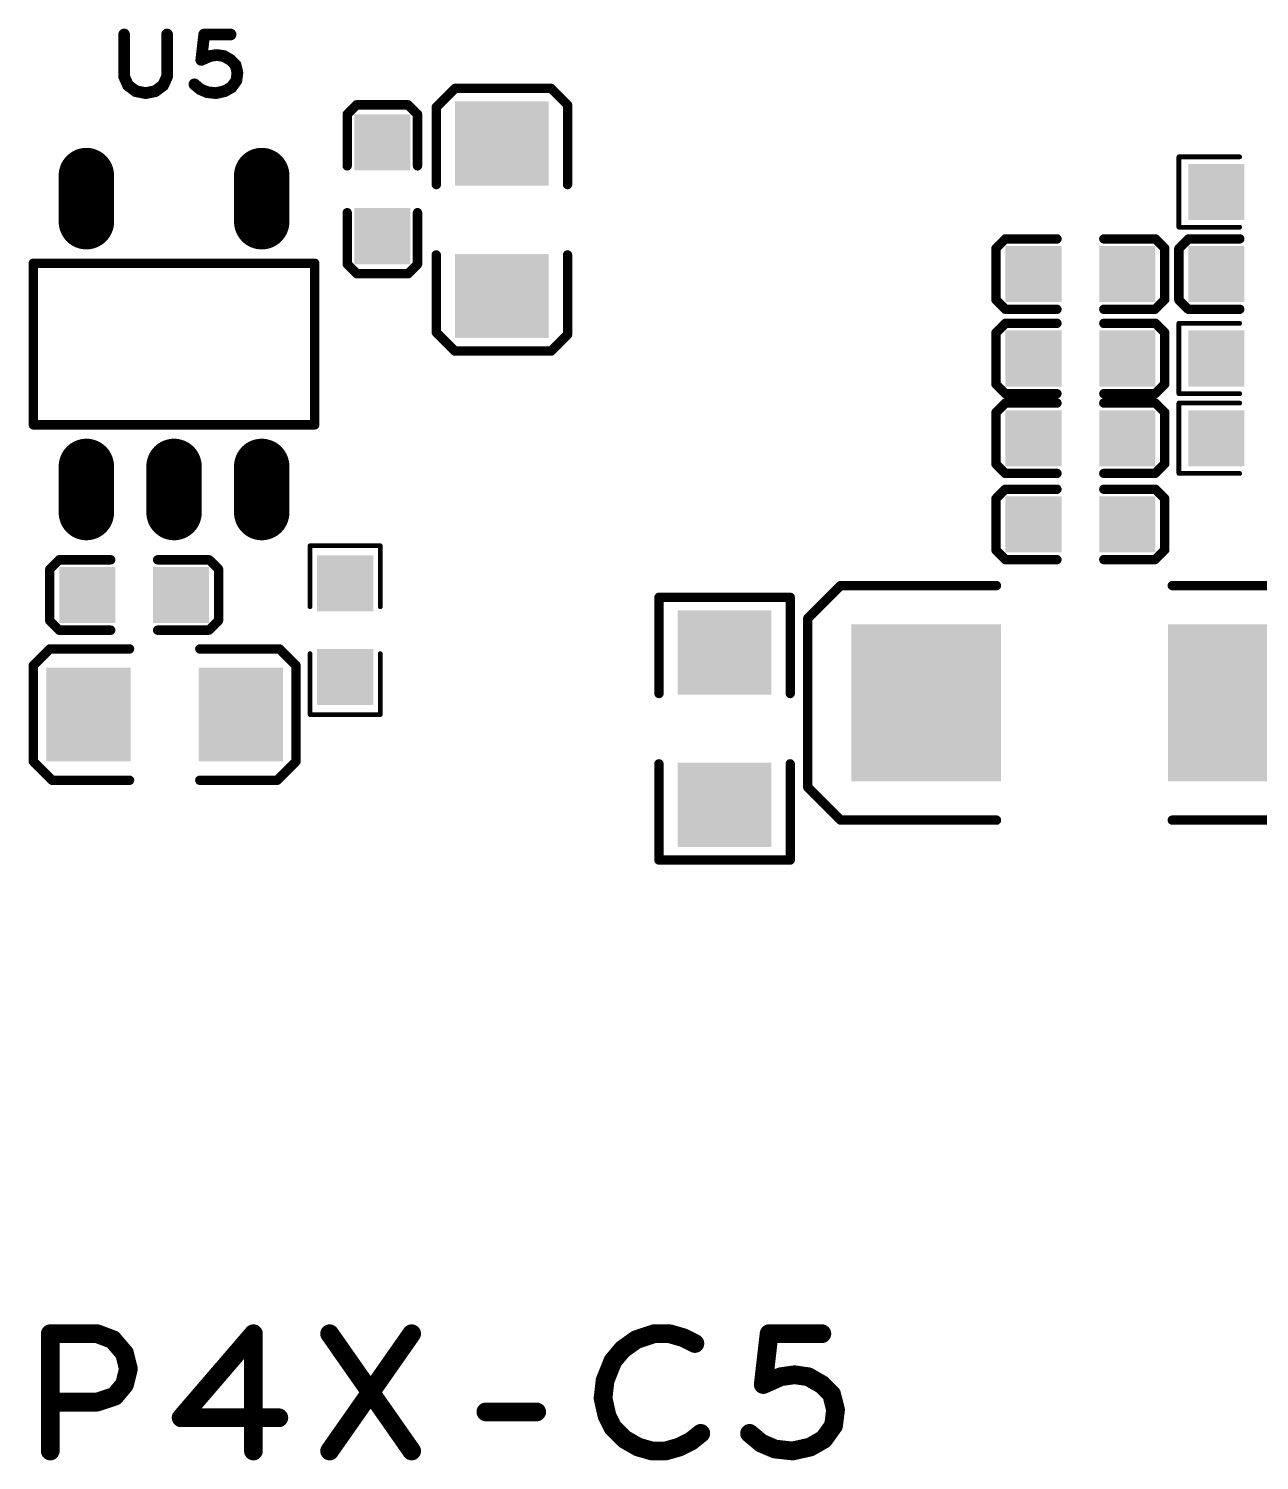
# Model space of a CAD drawing. Extents: x -12 to 107, y 8 to 106.
# Drawn here: x 51.21 to 64.55, y 43 to 58.51 of the extents above; entities that cross this region are included whole.
import ezdxf

# ---------------------------------------------------------------- set-up
doc = ezdxf.new("R2010")
doc.units = 0
doc.header["$MEASUREMENT"] = 0
doc.layers.get('0').update_dxf_attribs({"linetype": 'CONTINUOUS'})
doc.layers.add('SILK_TOP_ART', color=251, linetype='CONTINUOUS', true_color=0x636466)
doc.layers.add('SOLDER_TOP_ART', color=18, linetype='CONTINUOUS', true_color=0x000000)

# ---------------------------------------------------------------- blocks, each defined once
blk = doc.blocks.new('ROUND_311')
at = {"const_width": 0.1016}
blk.add_lwpolyline([(-0.0508, 0, 1), (0.0508, 0, 1)], format="xyb", close=True, dxfattribs=at)
blk = doc.blocks.new('ROUND_217')
at = {"const_width": 0.0508}
blk.add_lwpolyline([(-0.0254, 0, 1), (0.0254, 0, 1)], format="xyb", close=True, dxfattribs=at)
blk = doc.blocks.new('ROUND_162')
at = {"const_width": 0.0635}
blk.add_lwpolyline([(-0.03175, 0, 1), (0.03175, 0, 1)], format="xyb", close=True, dxfattribs=at)
blk = doc.blocks.new('ROUND_320')
at = {"const_width": 0.0254}
blk.add_lwpolyline([(-0.0127, 0, 1), (0.0127, 0, 1)], format="xyb", close=True, dxfattribs=at)
blk = doc.blocks.new('SQUARE_332')
blk.add_solid([(0.304, 0.304), (0.304, -0.304), (-0.304, 0.304), (-0.304, -0.304)])
blk = doc.blocks.new('RECTANGLE_331')
blk.add_solid([(0.4564, 0.5072), (0.4564, -0.5072), (-0.4564, 0.5072), (-0.4564, -0.5072)])
blk = doc.blocks.new('RECTANGLE_369')
blk.add_solid([(0.81, 0.85), (0.81, -0.85), (-0.81, 0.85), (-0.81, -0.85)])
blk = doc.blocks.new('OBLONG_348')
at = {"const_width": 0.6}
blk.add_lwpolyline([(0, 0.25), (0, -0.25)], dxfattribs=at)
at = {"const_width": 0.3}
for points in [[(-0.15, 0.25, 1), (0.15, 0.25, 1)], [(-0.15, -0.25, 1), (0.15, -0.25, 1)]]:
    blk.add_lwpolyline(points, format="xyb", close=True, dxfattribs=at)
blk = doc.blocks.new('RECTANGLE_330')
blk.add_solid([(0.5072, 0.4564), (0.5072, -0.4564), (-0.5072, 0.4564), (-0.5072, -0.4564)])

msp = doc.modelspace()

# ---------------------------------------------------------------- linework, layer by layer
at = {"layer": 'SILK_TOP_ART'}
for points, const_width in [([(52.2436, 58.4454), (52.2436, 57.9903)], 0.127), ([(52.7092, 57.9903), (52.7092, 58.4454)], 0.127), ([(53.0797, 58.1702), (53.1114, 58.4454)], 0.127), ([(53.1114, 58.4454), (53.3971, 58.4454)], 0.127), ([(53.1749, 58.2126), (53.0797, 58.1702)], 0.127), ([(53.249, 58.2231), (53.1749, 58.2126)], 0.127), ([(53.3231, 58.2126), (53.249, 58.2231)], 0.127), ([(53.3971, 58.1702), (53.3231, 58.2126)], 0.127), ([(53.4501, 58.1173), (53.3971, 58.1702)], 0.127), ([(53.4712, 58.0326), (53.4501, 58.1173)], 0.127), ([(52.2436, 57.9903), (52.2859, 57.895)], 0.127), ([(52.6669, 57.895), (52.7092, 57.9903)], 0.127), ([(53.4077, 57.8739), (53.4607, 57.948)], 0.127), ([(53.4607, 57.948), (53.4712, 58.0326)], 0.127), ([(52.2859, 57.895), (52.3706, 57.8316)], 0.127), ([(52.3706, 57.8316), (52.4764, 57.8104)], 0.127), ([(52.4764, 57.8104), (52.5822, 57.8316)], 0.127), ([(52.5822, 57.8316), (52.6669, 57.895)], 0.127), ([(53.0056, 57.9056), (53.0691, 57.8527)], 0.127), ([(53.0691, 57.8527), (53.1431, 57.821)], 0.127), ([(53.1431, 57.821), (53.2384, 57.8104)], 0.127), ([(53.2384, 57.8104), (53.3337, 57.8316)], 0.127), ([(53.3337, 57.8316), (53.4077, 57.8739)], 0.127), ([(55.8292, 57.8612), (55.626, 57.658)], 0.1016), ([(56.8706, 57.8612), (55.8292, 57.8612)], 0.1016), ([(57.0484, 57.6834), (56.8706, 57.8612)], 0.1016), ([(54.7624, 57.6834), (54.6608, 57.5818)], 0.1016), ([(55.3212, 57.6834), (54.7624, 57.6834)], 0.1016), ([(55.4228, 57.5818), (55.3212, 57.6834)], 0.1016), ([(55.626, 57.658), (55.626, 56.8198)], 0.1016), ([(57.0484, 56.8198), (57.0484, 57.6834)], 0.1016), ([(54.6608, 57.5818), (54.6608, 57.023)], 0.1016), ([(55.4228, 57.023), (55.4228, 57.5818)], 0.1016), ([(63.6726, 57.1204), (64.333, 57.1204)], 0.0508), ([(63.6726, 56.3584), (63.6726, 57.1204)], 0.0508), ([(54.6608, 55.9595), (54.6608, 56.515)], 0.1016), ([(55.4228, 56.515), (55.4228, 55.9562)], 0.1016), ([(64.333, 56.3584), (63.6726, 56.3584)], 0.0508), ([(61.793, 56.2314), (61.6914, 56.1298)], 0.1016), ([(61.6914, 56.1298), (61.6914, 55.571)], 0.1016), ([(62.3518, 56.2314), (61.793, 56.2314)], 0.1016), ([(62.8598, 56.2314), (63.4186, 56.2314)], 0.1016), ([(63.4186, 56.2314), (63.5202, 56.1301)], 0.1016), ([(63.5202, 56.1301), (63.5202, 55.5743)], 0.1016), ([(63.6726, 56.1265), (63.7775, 56.2314)], 0.1016), ([(63.6726, 55.5707), (63.6726, 56.1265)], 0.1016), ([(63.7775, 56.2314), (64.333, 56.2314)], 0.1016), ([(54.3096, 55.9676), (51.2596, 55.9676)], 0.1016), ([(51.2596, 55.9676), (51.2596, 54.2176)], 0.1016), ([(54.3096, 54.2176), (54.3096, 55.9676)], 0.1016), ([(54.7657, 55.8546), (54.6608, 55.9595)], 0.1016), ([(55.4228, 55.9562), (55.3215, 55.8546)], 0.1016), ([(55.626, 55.2196), (55.626, 56.0578)], 0.1016), ([(57.0484, 56.0578), (57.0484, 55.1942)], 0.1016), ([(55.3215, 55.8546), (54.7657, 55.8546)], 0.1016), ([(61.6914, 55.571), (61.793, 55.4694)], 0.1016), ([(61.793, 55.4694), (62.3518, 55.4694)], 0.1016), ([(63.4153, 55.4694), (62.8598, 55.4694)], 0.1016), ([(63.5202, 55.5743), (63.4153, 55.4694)], 0.1016), ([(63.7742, 55.4694), (63.6726, 55.5707)], 0.1016), ([(64.333, 55.4694), (63.7742, 55.4694)], 0.1016), ([(61.793, 55.317), (61.6914, 55.2154)], 0.1016), ([(62.3518, 55.317), (61.793, 55.317)], 0.1016), ([(62.8598, 55.317), (63.4186, 55.317)], 0.1016), ([(63.4186, 55.317), (63.5202, 55.2157)], 0.1016), ([(55.8292, 55.0164), (55.626, 55.2196)], 0.1016), ([(57.0484, 55.1942), (56.8706, 55.0164)], 0.1016), ([(61.6914, 55.2154), (61.6914, 54.6566)], 0.1016), ([(63.5202, 55.2157), (63.5202, 54.6599)], 0.1016), ([(63.6726, 55.317), (63.6726, 54.555)], 0.0508), ([(64.333, 55.317), (63.6726, 55.317)], 0.0508), ([(56.8706, 55.0164), (55.8292, 55.0164)], 0.1016), ([(61.6914, 54.6566), (61.793, 54.555)], 0.1016), ([(61.793, 54.555), (62.3518, 54.555)], 0.1016), ([(63.4153, 54.555), (62.8598, 54.555)], 0.1016), ([(63.5202, 54.6599), (63.4153, 54.555)], 0.1016), ([(61.793, 54.4534), (61.6914, 54.3518)], 0.1016), ([(62.3518, 54.4534), (61.793, 54.4534)], 0.1016), ([(62.8598, 54.4534), (63.4186, 54.4534)], 0.1016), ([(63.4186, 54.4534), (63.5202, 54.3521)], 0.1016), ([(63.6726, 54.555), (64.333, 54.555)], 0.0508), ([(63.6726, 54.4534), (63.6726, 53.6914)], 0.0508), ([(64.333, 54.4534), (63.6726, 54.4534)], 0.0508), ([(61.6914, 54.3518), (61.6914, 53.793)], 0.1016), ([(63.5202, 54.3521), (63.5202, 53.7963)], 0.1016), ([(51.2596, 54.2176), (54.3096, 54.2176)], 0.1016), ([(61.6914, 53.793), (61.793, 53.6914)], 0.1016), ([(63.5202, 53.7963), (63.4153, 53.6914)], 0.1016), ([(61.793, 53.6914), (62.3518, 53.6914)], 0.1016), ([(63.4153, 53.6914), (62.8598, 53.6914)], 0.1016), ([(63.6726, 53.6914), (64.333, 53.6914)], 0.0508), ([(61.793, 53.5202), (61.6914, 53.4186)], 0.1016), ([(62.3518, 53.5202), (61.793, 53.5202)], 0.1016), ([(62.8598, 53.5202), (63.4186, 53.5202)], 0.1016), ([(63.4186, 53.5202), (63.5202, 53.4189)], 0.1016), ([(61.6914, 53.4186), (61.6914, 52.8598)], 0.1016), ([(63.5202, 53.4189), (63.5202, 52.8631)], 0.1016), ([(54.2578, 52.9082), (54.2578, 52.2478)], 0.0508), ([(55.0198, 52.9082), (54.2578, 52.9082)], 0.0508), ([(55.0198, 52.2478), (55.0198, 52.9082)], 0.0508), ([(61.6914, 52.8598), (61.793, 52.7582)], 0.1016), ([(63.5202, 52.8631), (63.4153, 52.7582)], 0.1016), ([(51.54, 52.7558), (51.4384, 52.6542)], 0.1016), ([(52.0988, 52.7558), (51.54, 52.7558)], 0.1016), ([(52.6068, 52.7558), (53.1656, 52.7558)], 0.1016), ([(53.1656, 52.7558), (53.2672, 52.6545)], 0.1016), ([(61.793, 52.7582), (62.3518, 52.7582)], 0.1016), ([(63.4153, 52.7582), (62.8598, 52.7582)], 0.1016), ([(51.4384, 52.6542), (51.4384, 52.0954)], 0.1016), ([(53.2672, 52.6545), (53.2672, 52.0987)], 0.1016), ([(59.6518, 52.1208), (60.0074, 52.4764)], 0.1016), ([(60.0074, 52.4764), (61.6965, 52.4764)], 0.1016), ([(65.2906, 52.4764), (63.6015, 52.4764)], 0.1016), ([(58.039, 51.308), (58.039, 52.3494)], 0.1016), ([(58.039, 52.3494), (59.4614, 52.3494)], 0.1016), ([(59.4614, 52.3494), (59.4614, 51.308)], 0.1016), ([(51.4384, 52.0954), (51.54, 51.9938)], 0.1016), ([(53.2672, 52.0987), (53.1623, 51.9938)], 0.1016), ([(59.6518, 50.292), (59.6518, 52.1208)], 0.1016), ([(51.54, 51.9938), (52.0988, 51.9938)], 0.1016), ([(53.1623, 51.9938), (52.6068, 51.9938)], 0.1016), ([(51.4384, 51.7906), (51.2606, 51.6128)], 0.1016), ([(52.302, 51.7906), (51.4384, 51.7906)], 0.1016), ([(53.064, 51.7906), (53.9276, 51.7906)], 0.1016), ([(53.9276, 51.7906), (54.1054, 51.6128)], 0.1016), ([(51.2606, 51.6128), (51.2606, 50.5714)], 0.1016), ([(54.1054, 51.6128), (54.1054, 50.5714)], 0.1016), ([(54.2578, 51.0794), (54.2578, 51.7398)], 0.0508), ([(55.0198, 51.7398), (55.0198, 51.0794)], 0.0508), ([(55.0198, 51.0794), (54.2578, 51.0794)], 0.0508), ([(51.2606, 50.5714), (51.4638, 50.3682)], 0.1016), ([(54.1054, 50.5714), (53.9022, 50.3682)], 0.1016), ([(58.039, 50.546), (58.039, 49.5046)], 0.1016), ([(59.4614, 49.5046), (59.4614, 50.546)], 0.1016), ([(51.4638, 50.3682), (52.302, 50.3682)], 0.1016), ([(53.9022, 50.3682), (53.064, 50.3682)], 0.1016), ([(60.0074, 49.9364), (59.6518, 50.292)], 0.1016), ([(61.6965, 49.9364), (60.0074, 49.9364)], 0.1016), ([(63.6015, 49.9364), (65.2906, 49.9364)], 0.1016), ([(58.039, 49.5046), (59.4614, 49.5046)], 0.1016), ([(51.4435, 43.1038), (51.4435, 44.3738)], 0.2032), ([(51.4435, 44.3738), (51.9515, 44.3738)], 0.2032), ([(51.9515, 44.3738), (52.1208, 44.3103)], 0.2032), ([(52.1208, 44.3103), (52.2478, 44.1621)], 0.2032), ([(53.6448, 44.3738), (52.8616, 43.4636)], 0.2032), ([(53.6448, 43.1038), (53.6448, 44.3738)], 0.2032), ([(54.4703, 43.1038), (55.3593, 44.3738)], 0.2032), ([(54.4703, 44.3738), (55.3593, 43.1038)], 0.2032), ([(57.7934, 44.3103), (57.6453, 44.2045)], 0.2032), ([(57.984, 44.3738), (57.7934, 44.3103)], 0.2032), ([(58.1533, 44.3738), (57.984, 44.3738)], 0.2032), ([(58.3015, 44.3315), (58.1533, 44.3738)], 0.2032), ([(58.4285, 44.268), (58.3015, 44.3315)], 0.2032), ([(59.1693, 43.8235), (59.2328, 44.3738)], 0.2032), ([(59.2328, 44.3738), (59.8043, 44.3738)], 0.2032), ([(52.2478, 44.1621), (52.2901, 43.9928)], 0.2032), ([(57.6453, 44.2045), (57.5395, 44.0775)], 0.2032), ([(52.2901, 43.9928), (52.2478, 43.8235)], 0.2032), ([(57.5395, 44.0775), (57.4548, 43.8658)], 0.2032), ([(52.2478, 43.8235), (52.142, 43.6965)], 0.2032), ([(57.4548, 43.8658), (57.4336, 43.6753)], 0.2032), ([(59.3598, 43.9081), (59.1693, 43.8235)], 0.2032), ([(59.508, 43.9293), (59.3598, 43.9081)], 0.2032), ([(59.6561, 43.9081), (59.508, 43.9293)], 0.2032), ([(59.8043, 43.8235), (59.6561, 43.9081)], 0.2032), ([(59.9101, 43.7176), (59.8043, 43.8235)], 0.2032), ([(51.9515, 43.6329), (51.4435, 43.6329)], 0.2032), ([(52.142, 43.6965), (51.9515, 43.6329)], 0.2032), ([(57.4336, 43.6753), (57.476, 43.4848)], 0.2032), ([(59.9525, 43.5483), (59.9101, 43.7176)], 0.2032), ([(56.1636, 43.5271), (56.714, 43.5271)], 0.2032), ([(57.476, 43.4848), (57.5395, 43.3578)], 0.2032), ([(59.9313, 43.3789), (59.9525, 43.5483)], 0.2032), ([(52.8616, 43.4636), (53.92, 43.4636)], 0.2032), ([(57.5395, 43.3578), (57.6665, 43.2308)], 0.2032), ([(59.8255, 43.2308), (59.9313, 43.3789)], 0.2032), ([(57.6665, 43.2308), (57.8146, 43.1461)], 0.2032), ([(58.2591, 43.1461), (58.3861, 43.2096)], 0.2032), ([(58.3861, 43.2096), (58.492, 43.2943)], 0.2032), ([(59.0211, 43.2943), (59.1481, 43.1884)], 0.2032), ([(59.1481, 43.1884), (59.2963, 43.125)], 0.2032), ([(59.6773, 43.1461), (59.8255, 43.2308)], 0.2032), ([(57.8146, 43.1461), (57.9628, 43.1038)], 0.2032), ([(57.9628, 43.1038), (58.111, 43.1038)], 0.2032), ([(58.111, 43.1038), (58.2591, 43.1461)], 0.2032), ([(59.2963, 43.125), (59.4868, 43.1038)], 0.2032), ([(59.4868, 43.1038), (59.6773, 43.1461)], 0.2032)]:
    msp.add_lwpolyline(points, dxfattribs=dict(at, const_width=const_width))

# ---------------------------------------------------------------- block references
for name, p in [('ROUND_162', (52.2436, 58.4454)), ('ROUND_162', (52.7092, 58.4454)), ('ROUND_162', (53.1114, 58.4454)), ('ROUND_162', (53.3971, 58.4454)), ('ROUND_162', (53.0797, 58.1702)), ('ROUND_162', (53.1749, 58.2126)), ('ROUND_162', (53.249, 58.2231)), ('ROUND_162', (53.3231, 58.2126)), ('ROUND_162', (53.3971, 58.1702)), ('ROUND_162', (53.4501, 58.1173)), ('ROUND_162', (52.2436, 57.9903)), ('ROUND_162', (52.7092, 57.9903)), ('ROUND_162', (53.4607, 57.948)), ('ROUND_162', (53.4712, 58.0326)), ('ROUND_162', (52.2859, 57.895)), ('ROUND_162', (52.3706, 57.8316)), ('ROUND_162', (52.4764, 57.8104)), ('ROUND_162', (52.5822, 57.8316)), ('ROUND_162', (52.6669, 57.895)), ('ROUND_162', (53.0056, 57.9056)), ('ROUND_162', (53.0691, 57.8527)), ('ROUND_162', (53.1431, 57.821)), ('ROUND_162', (53.2384, 57.8104)), ('ROUND_162', (53.3337, 57.8316)), ('ROUND_162', (53.4077, 57.8739)), ('ROUND_217', (55.8292, 57.8612)), ('ROUND_217', (55.8292, 57.8612)), ('ROUND_217', (56.8706, 57.8612)), ('ROUND_217', (56.8706, 57.8612)), ('ROUND_217', (54.7624, 57.6834)), ('ROUND_217', (54.7624, 57.6834)), ('ROUND_217', (55.3212, 57.6834)), ('ROUND_217', (55.3212, 57.6834)), ('ROUND_217', (55.626, 57.658)), ('ROUND_217', (55.626, 57.658)), ('ROUND_217', (57.0484, 57.6834)), ('ROUND_217', (57.0484, 57.6834)), ('ROUND_217', (54.6608, 57.5818)), ('ROUND_217', (54.6608, 57.5818)), ('ROUND_217', (55.4228, 57.5818)), ('ROUND_217', (55.4228, 57.5818)), ('ROUND_217', (54.6608, 57.023)), ('ROUND_217', (55.4228, 57.023)), ('ROUND_320', (63.6726, 57.1204)), ('ROUND_320', (63.6726, 57.1204)), ('ROUND_320', (64.333, 57.1204)), ('ROUND_217', (55.626, 56.8198)), ('ROUND_217', (57.0484, 56.8198)), ('ROUND_217', (54.6608, 56.515)), ('ROUND_217', (55.4228, 56.515)), ('ROUND_320', (63.6726, 56.3584)), ('ROUND_320', (63.6726, 56.3584)), ('ROUND_320', (64.333, 56.3584)), ('ROUND_217', (61.6914, 56.1298)), ('ROUND_217', (61.6914, 56.1298)), ('ROUND_217', (61.793, 56.2314)), ('ROUND_217', (61.793, 56.2314)), ('ROUND_217', (62.3518, 56.2314)), ('ROUND_217', (62.8598, 56.2314)), ('ROUND_217', (63.4186, 56.2314)), ('ROUND_217', (63.4186, 56.2314)), ('ROUND_217', (63.5202, 56.1301)), ('ROUND_217', (63.5202, 56.1301)), ('ROUND_217', (63.6726, 56.1265)), ('ROUND_217', (63.6726, 56.1265)), ('ROUND_217', (63.7775, 56.2314)), ('ROUND_217', (63.7775, 56.2314)), ('ROUND_217', (64.333, 56.2314)), ('ROUND_217', (51.2596, 55.9676)), ('ROUND_217', (51.2596, 55.9676)), ('ROUND_217', (54.3096, 55.9676)), ('ROUND_217', (54.3096, 55.9676)), ('ROUND_217', (54.6608, 55.9595)), ('ROUND_217', (54.6608, 55.9595)), ('ROUND_217', (55.4228, 55.9562)), ('ROUND_217', (55.4228, 55.9562)), ('ROUND_217', (55.626, 56.0578)), ('ROUND_217', (57.0484, 56.0578)), ('ROUND_217', (54.7657, 55.8546)), ('ROUND_217', (54.7657, 55.8546)), ('ROUND_217', (55.3215, 55.8546)), ('ROUND_217', (55.3215, 55.8546)), ('ROUND_217', (61.6914, 55.571)), ('ROUND_217', (61.6914, 55.571)), ('ROUND_217', (61.793, 55.4694)), ('ROUND_217', (61.793, 55.4694)), ('ROUND_217', (62.3518, 55.4694)), ('ROUND_217', (62.8598, 55.4694)), ('ROUND_217', (63.4153, 55.4694)), ('ROUND_217', (63.4153, 55.4694)), ('ROUND_217', (63.5202, 55.5743)), ('ROUND_217', (63.5202, 55.5743)), ('ROUND_217', (63.6726, 55.5707)), ('ROUND_217', (63.6726, 55.5707)), ('ROUND_217', (63.7742, 55.4694)), ('ROUND_217', (63.7742, 55.4694)), ('ROUND_217', (64.333, 55.4694)), ('ROUND_217', (61.793, 55.317)), ('ROUND_217', (61.793, 55.317)), ('ROUND_217', (62.3518, 55.317)), ('ROUND_217', (62.8598, 55.317)), ('ROUND_217', (63.4186, 55.317)), ('ROUND_217', (63.4186, 55.317)), ('ROUND_217', (55.626, 55.2196)), ('ROUND_217', (55.626, 55.2196)), ('ROUND_217', (57.0484, 55.1942)), ('ROUND_217', (57.0484, 55.1942)), ('ROUND_217', (61.6914, 55.2154)), ('ROUND_217', (61.6914, 55.2154)), ('ROUND_217', (63.5202, 55.2157)), ('ROUND_217', (63.5202, 55.2157)), ('ROUND_320', (63.6726, 55.317)), ('ROUND_320', (63.6726, 55.317)), ('ROUND_320', (64.333, 55.317)), ('ROUND_217', (55.8292, 55.0164)), ('ROUND_217', (55.8292, 55.0164)), ('ROUND_217', (56.8706, 55.0164)), ('ROUND_217', (56.8706, 55.0164)), ('ROUND_217', (61.6914, 54.6566)), ('ROUND_217', (61.6914, 54.6566)), ('ROUND_217', (61.793, 54.555)), ('ROUND_217', (61.793, 54.555)), ('ROUND_217', (62.3518, 54.555)), ('ROUND_217', (62.8598, 54.555)), ('ROUND_217', (63.4153, 54.555)), ('ROUND_217', (63.4153, 54.555)), ('ROUND_217', (63.5202, 54.6599)), ('ROUND_217', (63.5202, 54.6599)), ('ROUND_217', (61.793, 54.4534)), ('ROUND_217', (61.793, 54.4534)), ('ROUND_217', (62.3518, 54.4534)), ('ROUND_217', (62.8598, 54.4534)), ('ROUND_217', (63.4186, 54.4534)), ('ROUND_217', (63.4186, 54.4534)), ('ROUND_320', (63.6726, 54.555)), ('ROUND_320', (63.6726, 54.555)), ('ROUND_320', (63.6726, 54.4534)), ('ROUND_320', (63.6726, 54.4534)), ('ROUND_320', (64.333, 54.555)), ('ROUND_320', (64.333, 54.4534)), ('ROUND_217', (61.6914, 54.3518)), ('ROUND_217', (61.6914, 54.3518)), ('ROUND_217', (63.5202, 54.3521)), ('ROUND_217', (63.5202, 54.3521)), ('ROUND_217', (51.2596, 54.2176)), ('ROUND_217', (51.2596, 54.2176)), ('ROUND_217', (54.3096, 54.2176)), ('ROUND_217', (54.3096, 54.2176)), ('ROUND_217', (61.6914, 53.793)), ('ROUND_217', (61.6914, 53.793)), ('ROUND_217', (63.5202, 53.7963)), ('ROUND_217', (63.5202, 53.7963)), ('ROUND_217', (61.793, 53.6914)), ('ROUND_217', (61.793, 53.6914)), ('ROUND_217', (62.3518, 53.6914)), ('ROUND_217', (62.8598, 53.6914)), ('ROUND_217', (63.4153, 53.6914)), ('ROUND_217', (63.4153, 53.6914)), ('ROUND_320', (63.6726, 53.6914)), ('ROUND_320', (63.6726, 53.6914)), ('ROUND_320', (64.333, 53.6914)), ('ROUND_217', (61.793, 53.5202)), ('ROUND_217', (61.793, 53.5202)), ('ROUND_217', (62.3518, 53.5202)), ('ROUND_217', (62.8598, 53.5202)), ('ROUND_217', (63.4186, 53.5202)), ('ROUND_217', (63.4186, 53.5202)), ('ROUND_217', (61.6914, 53.4186)), ('ROUND_217', (61.6914, 53.4186)), ('ROUND_217', (63.5202, 53.4189)), ('ROUND_217', (63.5202, 53.4189)), ('ROUND_320', (54.2578, 52.9082)), ('ROUND_320', (54.2578, 52.9082)), ('ROUND_320', (55.0198, 52.9082)), ('ROUND_320', (55.0198, 52.9082)), ('ROUND_217', (61.6914, 52.8598)), ('ROUND_217', (61.6914, 52.8598)), ('ROUND_217', (63.5202, 52.8631)), ('ROUND_217', (63.5202, 52.8631)), ('ROUND_217', (51.54, 52.7558)), ('ROUND_217', (51.54, 52.7558)), ('ROUND_217', (52.0988, 52.7558)), ('ROUND_217', (52.6068, 52.7558)), ('ROUND_217', (53.1656, 52.7558)), ('ROUND_217', (53.1656, 52.7558)), ('ROUND_217', (61.793, 52.7582)), ('ROUND_217', (61.793, 52.7582)), ('ROUND_217', (62.3518, 52.7582)), ('ROUND_217', (62.8598, 52.7582)), ('ROUND_217', (63.4153, 52.7582)), ('ROUND_217', (63.4153, 52.7582)), ('ROUND_217', (51.4384, 52.6542)), ('ROUND_217', (51.4384, 52.6542)), ('ROUND_217', (53.2672, 52.6545)), ('ROUND_217', (53.2672, 52.6545)), ('ROUND_217', (60.0074, 52.4764)), ('ROUND_217', (60.0074, 52.4764)), ('ROUND_217', (61.6965, 52.4764)), ('ROUND_217', (63.6015, 52.4764)), ('ROUND_320', (54.2578, 52.2478)), ('ROUND_320', (55.0198, 52.2478)), ('ROUND_217', (58.039, 52.3494)), ('ROUND_217', (58.039, 52.3494)), ('ROUND_217', (59.4614, 52.3494)), ('ROUND_217', (59.4614, 52.3494)), ('ROUND_217', (51.4384, 52.0954)), ('ROUND_217', (51.4384, 52.0954)), ('ROUND_217', (53.2672, 52.0987)), ('ROUND_217', (53.2672, 52.0987)), ('ROUND_217', (59.6518, 52.1208)), ('ROUND_217', (59.6518, 52.1208)), ('ROUND_217', (51.54, 51.9938)), ('ROUND_217', (51.54, 51.9938)), ('ROUND_217', (52.0988, 51.9938)), ('ROUND_217', (52.6068, 51.9938)), ('ROUND_217', (53.1623, 51.9938)), ('ROUND_217', (53.1623, 51.9938)), ('ROUND_217', (51.4384, 51.7906)), ('ROUND_217', (51.4384, 51.7906)), ('ROUND_217', (52.302, 51.7906)), ('ROUND_217', (53.064, 51.7906)), ('ROUND_217', (53.9276, 51.7906)), ('ROUND_217', (53.9276, 51.7906)), ('ROUND_217', (51.2606, 51.6128)), ('ROUND_217', (51.2606, 51.6128)), ('ROUND_217', (54.1054, 51.6128)), ('ROUND_217', (54.1054, 51.6128)), ('ROUND_320', (54.2578, 51.7398)), ('ROUND_320', (55.0198, 51.7398)), ('ROUND_217', (58.039, 51.308)), ('ROUND_217', (59.4614, 51.308)), ('ROUND_320', (54.2578, 51.0794)), ('ROUND_320', (54.2578, 51.0794)), ('ROUND_320', (55.0198, 51.0794)), ('ROUND_320', (55.0198, 51.0794)), ('ROUND_217', (51.2606, 50.5714)), ('ROUND_217', (51.2606, 50.5714)), ('ROUND_217', (54.1054, 50.5714)), ('ROUND_217', (54.1054, 50.5714)), ('ROUND_217', (58.039, 50.546)), ('ROUND_217', (59.4614, 50.546)), ('ROUND_217', (51.4638, 50.3682)), ('ROUND_217', (51.4638, 50.3682)), ('ROUND_217', (52.302, 50.3682)), ('ROUND_217', (53.064, 50.3682)), ('ROUND_217', (53.9022, 50.3682)), ('ROUND_217', (53.9022, 50.3682)), ('ROUND_217', (59.6518, 50.292)), ('ROUND_217', (59.6518, 50.292)), ('ROUND_217', (60.0074, 49.9364)), ('ROUND_217', (60.0074, 49.9364)), ('ROUND_217', (61.6965, 49.9364)), ('ROUND_217', (63.6015, 49.9364)), ('ROUND_217', (58.039, 49.5046)), ('ROUND_217', (58.039, 49.5046)), ('ROUND_217', (59.4614, 49.5046)), ('ROUND_217', (59.4614, 49.5046)), ('ROUND_311', (51.4435, 44.3738)), ('ROUND_311', (51.9515, 44.3738)), ('ROUND_311', (52.1208, 44.3103)), ('ROUND_311', (53.6448, 44.3738)), ('ROUND_311', (54.4703, 44.3738)), ('ROUND_311', (55.3593, 44.3738)), ('ROUND_311', (57.7934, 44.3103)), ('ROUND_311', (57.984, 44.3738)), ('ROUND_311', (58.1533, 44.3738)), ('ROUND_311', (58.3015, 44.3315)), ('ROUND_311', (58.4285, 44.268)), ('ROUND_311', (59.2328, 44.3738)), ('ROUND_311', (59.8043, 44.3738)), ('ROUND_311', (52.2478, 44.1621)), ('ROUND_311', (57.6453, 44.2045)), ('ROUND_311', (52.2901, 43.9928)), ('ROUND_311', (57.5395, 44.0775)), ('ROUND_311', (52.2478, 43.8235)), ('ROUND_311', (57.4548, 43.8658)), ('ROUND_311', (59.1693, 43.8235)), ('ROUND_311', (59.3598, 43.9081)), ('ROUND_311', (59.508, 43.9293)), ('ROUND_311', (59.6561, 43.9081)), ('ROUND_311', (59.8043, 43.8235)), ('ROUND_311', (51.4435, 43.6329)), ('ROUND_311', (51.9515, 43.6329)), ('ROUND_311', (52.142, 43.6965)), ('ROUND_311', (57.4336, 43.6753)), ('ROUND_311', (59.9101, 43.7176)), ('ROUND_311', (56.1636, 43.5271)), ('ROUND_311', (56.714, 43.5271)), ('ROUND_311', (57.476, 43.4848)), ('ROUND_311', (59.9525, 43.5483)), ('ROUND_311', (52.8616, 43.4636)), ('ROUND_311', (53.92, 43.4636)), ('ROUND_311', (57.5395, 43.3578)), ('ROUND_311', (59.9313, 43.3789)), ('ROUND_311', (57.6665, 43.2308)), ('ROUND_311', (58.3861, 43.2096)), ('ROUND_311', (58.492, 43.2943)), ('ROUND_311', (59.0211, 43.2943)), ('ROUND_311', (59.1481, 43.1884)), ('ROUND_311', (59.8255, 43.2308)), ('ROUND_311', (51.4435, 43.1038)), ('ROUND_311', (53.6448, 43.1038)), ('ROUND_311', (54.4703, 43.1038)), ('ROUND_311', (55.3593, 43.1038)), ('ROUND_311', (57.8146, 43.1461)), ('ROUND_311', (57.9628, 43.1038)), ('ROUND_311', (58.111, 43.1038)), ('ROUND_311', (58.2591, 43.1461)), ('ROUND_311', (59.2963, 43.125)), ('ROUND_311', (59.4868, 43.1038)), ('ROUND_311', (59.6773, 43.1461))]:
    msp.add_blockref(name, p, dxfattribs=at)
at = {"layer": 'SOLDER_TOP_ART'}
for name, p in [('RECTANGLE_330', (56.3372, 57.2643)), ('SQUARE_332', (55.0418, 57.277)), ('OBLONG_348', (51.8346, 56.6677)), ('OBLONG_348', (53.7346, 56.6677)), ('SQUARE_332', (64.079, 56.7394)), ('SQUARE_332', (55.0418, 56.261)), ('SQUARE_332', (62.0978, 55.8504)), ('SQUARE_332', (63.1138, 55.8504)), ('SQUARE_332', (64.079, 55.8504)), ('RECTANGLE_330', (56.3372, 55.6133)), ('SQUARE_332', (62.0978, 54.936)), ('SQUARE_332', (63.1138, 54.936)), ('SQUARE_332', (64.079, 54.936)), ('SQUARE_332', (62.0978, 54.0724)), ('SQUARE_332', (63.1138, 54.0724)), ('SQUARE_332', (64.079, 54.0724)), ('OBLONG_348', (51.8346, 53.5175)), ('OBLONG_348', (52.7846, 53.5175)), ('OBLONG_348', (53.7346, 53.5175)), ('SQUARE_332', (62.0978, 53.1392)), ('SQUARE_332', (63.1138, 53.1392)), ('SQUARE_332', (54.6388, 52.5018)), ('SQUARE_332', (51.8448, 52.3748)), ('SQUARE_332', (52.8608, 52.3748)), ('RECTANGLE_330', (58.7502, 51.7525)), ('RECTANGLE_369', (60.9345, 51.2064)), ('RECTANGLE_369', (64.3635, 51.2064)), ('SQUARE_332', (54.6388, 51.4858)), ('RECTANGLE_331', (51.8575, 51.0794)), ('RECTANGLE_331', (53.5085, 51.0794)), ('RECTANGLE_330', (58.7502, 50.1015))]:
    msp.add_blockref(name, p, dxfattribs=at)

doc.saveas('drawing.dxf')
